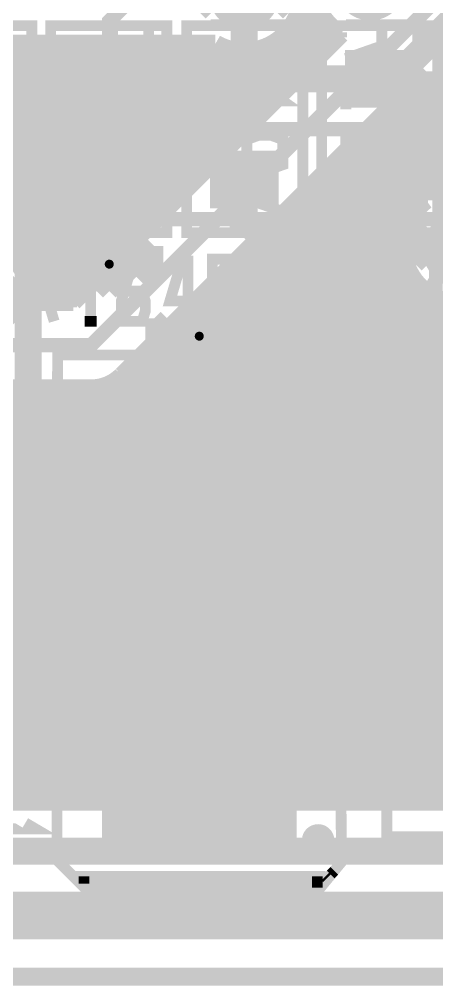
# Model space of a CAD drawing. Extents: x -10 to 131, y -93 to 209.
# Drawn here: x 24.13 to 30.02, y -31.13 to -17.5 of the extents above; entities that cross this region are included whole.
import ezdxf

# ---------------------------------------------------------------- set-up
doc = ezdxf.new("R2010")
doc.units = 0
doc.header["$MEASUREMENT"] = 0
doc.layers.get('0').update_dxf_attribs({"linetype": 'CONTINUOUS'})
for name, color, linetype in [('22-303-0_ASB', 7, 'CONTINUOUS'), ('22-303-0_AST', 7, 'CONTINUOUS'), ('22-303-0_BOT', 2, 'CONTINUOUS'), ('22-303-0_DRD', 6, 'CONTINUOUS'), ('22-303-0_DRL', 1, 'CONTINUOUS'), ('22-303-0_GND', 3, 'CONTINUOUS'), ('22-303-0_IN1', 10, 'CONTINUOUS'), ('22-303-0_SMT', 9, 'CONTINUOUS'), ('22-303-0_SPT', 11, 'CONTINUOUS'), ('22-303-0_SST', 8, 'CONTINUOUS'), ('22-303-0_TOP', 15, 'CONTINUOUS'), ('THRUHOLE_TAP', 2, 'CONTINUOUS')]:
    doc.layers.add(name, color=color, linetype=linetype)

# ---------------------------------------------------------------- blocks, each defined once
blk = doc.blocks.new('ROUND_75')
at = {"const_width": 0.29972}
blk.add_lwpolyline([(-0.14986, 0, 1), (0.14986, 0, 1)], format="xyb", close=True, dxfattribs=at)
blk = doc.blocks.new('ROUND_117')
at = {"const_width": 0.10033}
blk.add_lwpolyline([(-0.050164, 0, 1), (0.050164, 0, 1)], format="xyb", close=True, dxfattribs=at)
blk = doc.blocks.new('ROUND_98')
at = {"const_width": 0.50038}
blk.add_lwpolyline([(-0.25019, 0, 1), (0.25019, 0, 1)], format="xyb", close=True, dxfattribs=at)
blk = doc.blocks.new('ROUND_100')
at = {"const_width": 0.50038}
blk.add_lwpolyline([(-0.25019, 0, 1), (0.25019, 0, 1)], format="xyb", close=True, dxfattribs=at)
blk = doc.blocks.new('ROUND_101')
at = {"const_width": 0.0635}
blk.add_lwpolyline([(-0.03175, 0, 1), (0.03175, 0, 1)], format="xyb", close=True, dxfattribs=at)
blk = doc.blocks.new('RECTANGLE_3')
blk.add_solid([(0.4826, 0.4064), (0.4826, -0.4064), (-0.4826, 0.4064), (-0.4826, -0.4064)])
blk = doc.blocks.new('RECTANGLE_47')
blk.add_solid([(1.3716, 1.0795), (1.3716, -1.0795), (-1.3716, 1.0795), (-1.3716, -1.0795)])
blk = doc.blocks.new('ROUND_70')
at = {"const_width": 0.29972}
blk.add_lwpolyline([(-0.14986, 0, 1), (0.14986, 0, 1)], format="xyb", close=True, dxfattribs=at)
blk = doc.blocks.new('ROUND_108')
at = {"const_width": 0.10033}
blk.add_lwpolyline([(-0.050164, 0, 1), (0.050164, 0, 1)], format="xyb", close=True, dxfattribs=at)

msp = doc.modelspace()

# ---------------------------------------------------------------- linework, layer by layer
at = {"layer": '22-303-0_ASB', "const_width": 0.254}
msp.add_lwpolyline([(111.00054, 208.99374), (111.00054, 198.99376), (116.0018, 198.99376), (116.0018, 208.99374), (130.50012, 208.99374), (130.50012, -31.00578), (-9.4996, -31.00578), (-9.4996, 208.99374), (111.00054, 208.99374)], dxfattribs=at)
at = {"layer": '22-303-0_AST'}
for points, const_width in [([(111.00054, 208.99374), (111.00054, 198.99376), (116.0018, 198.99376), (116.0018, 208.99374), (130.50012, 208.99374), (130.50012, -31.00578), (-9.4996, -31.00578), (-9.4996, 208.99374), (111.00054, 208.99374)], 0.254), ([(22.6695, -17.5895), (22.6695, -20.5105), (24.3078, -20.5105), (24.3078, -17.5895), (22.6695, -17.5895)], 0.1524), ([(24.5745, -17.5895), (24.5745, -20.5105), (26.2128, -20.5105), (26.2128, -17.5895), (24.5745, -17.5895)], 0.1524), ([(25.44826, -17.5895), (25.44826, -17.9451), (25.6159, -18.06448), (25.78608, -18.06448), (25.95626, -17.9451), (25.95626, -17.5895), (24.94026, -17.5895)], 0.1524), ([(28.1305, -20.5105), (28.1305, -17.5895), (26.4922, -17.5895), (26.4922, -20.5105), (28.1305, -20.5105)], 0.1524), ([(27.34056, -17.57934), (27.34056, -17.93494), (27.51074, -18.05432), (27.68092, -18.05432), (27.84856, -17.93494), (27.84856, -17.57934), (26.83256, -17.57934)], 0.1524), ([(30.0355, -20.5105), (30.0355, -17.5895), (28.3972, -17.5895), (28.3972, -20.5105), (30.0355, -20.5105)], 0.1524), ([(29.24556, -17.57934), (29.24556, -17.93494), (29.41574, -18.05432), (29.58592, -18.05432), (29.75356, -17.93494), (29.75356, -17.57934), (28.73756, -17.57934)], 0.1524), ([(25.44826, -17.88668), (24.94026, -18.06448)], 0.1524), ([(27.34056, -17.87652), (26.83256, -18.05432)], 0.1524), ([(29.24556, -17.87652), (28.73756, -18.05432)], 0.1524), ([(23.03526, -18.66646), (24.05126, -18.66646), (23.88108, -18.54708)], 0.1524), ([(24.94026, -18.7833), (24.94026, -18.54708)], 0.1524), ([(24.94026, -18.66646), (25.95626, -18.66646), (25.78608, -18.54708)], 0.1524), ([(26.83256, -18.77314), (26.83256, -18.53692)], 0.1524), ([(26.83256, -18.65376), (27.84856, -18.65376), (27.68092, -18.53692)], 0.1524), ([(28.73756, -18.77314), (28.73756, -18.53692)], 0.1524), ([(28.73756, -18.65376), (29.75356, -18.65376), (29.58592, -18.53692)], 0.1524), ([(25.44826, -19.20748), (25.44826, -19.56308), (25.27808, -19.6215), (25.1079, -19.6215), (24.94026, -19.56308), (24.94026, -19.20748), (25.1079, -19.14906), (25.27808, -19.14906), (25.95626, -19.38528)], 0.1524), ([(27.34056, -19.55292), (27.51074, -19.61134), (27.68092, -19.61134), (27.84856, -19.55292), (27.84856, -19.19732), (27.68092, -19.13636), (27.51074, -19.13636), (27.34056, -19.19732), (27.34056, -19.55292), (27.17292, -19.61134), (27.00274, -19.61134), (26.83256, -19.55292), (26.83256, -19.19732), (27.00274, -19.13636), (27.17292, -19.13636), (27.34056, -19.19732)], 0.1524), ([(29.24556, -19.55292), (29.41574, -19.61134), (29.58592, -19.61134), (29.75356, -19.55292), (29.75356, -19.19732), (29.58592, -19.13636), (29.41574, -19.13636), (29.24556, -19.19732), (29.24556, -19.55292), (29.07792, -19.61134), (28.90774, -19.61134), (28.73756, -19.55292), (28.73756, -19.19732), (28.90774, -19.13636), (29.07792, -19.13636), (29.24556, -19.19732)], 0.1524), ([(25.27808, -20.4597), (25.27808, -19.98726), (25.95626, -20.22348), (25.95626, -20.34286), (24.94026, -20.34286)], 0.1524), ([(27.17292, -20.44954), (27.17292, -19.97456), (27.84856, -20.21332), (27.84856, -20.33016), (26.83256, -20.33016)], 0.1524), ([(28.90774, -19.97456), (28.73756, -20.03552), (28.73756, -20.39112), (28.90774, -20.44954), (29.24556, -20.44954), (29.41574, -20.33016), (29.41574, -19.97456), (29.75356, -19.97456), (29.75356, -20.44954)], 0.1524), ([(30.50286, -21.2217), (30.4419, -21.05152), (30.0863, -21.05152), (30.02788, -21.2217), (30.02788, -21.38934), (30.0863, -21.55952), (30.4419, -21.55952), (30.50286, -21.7297), (30.50286, -21.89734), (30.4419, -22.06752), (30.0863, -22.06752), (30.02788, -21.89734)], 0.1524), ([(28.66644, -28.22956), (28.6766, -29.3878), (28.321, -29.8196), (25.1206, -29.8196), (24.6634, -29.3624), (24.67102, -22.2377), (28.66898, -22.2377), (28.66898, -23.876), (28.66644, -28.22956)], 0.1524), ([(30.01518, -23.0378), (29.31668, -23.0378), (29.31668, -29.0322), (30.11678, -29.0322)], 0.1524), ([(27.13736, -24.89962), (27.13736, -24.42464)], 0.1524), ([(26.12136, -24.6634), (27.13736, -24.6634)], 0.1524), ([(27.13736, -25.73782), (26.79954, -25.73782), (26.12136, -25.5016), (26.79954, -25.26284), (27.13736, -25.26284)], 0.1524), ([(26.96718, -26.57602), (27.13736, -26.5176), (27.13736, -26.162), (26.96718, -26.10104), (26.79954, -26.10104), (26.62936, -26.162), (26.62936, -26.5176), (26.45918, -26.57602), (26.29154, -26.57602), (26.12136, -26.5176), (26.12136, -26.162), (26.29154, -26.10104)], 0.1524), ([(26.12136, -27.29484), (26.12136, -27.05862)], 0.1524), ([(26.12136, -27.178), (27.13736, -27.178), (26.96718, -27.05862)], 0.1524)]:
    msp.add_lwpolyline(points, dxfattribs=dict(at, const_width=const_width))
at = {"layer": '22-303-0_BOT'}
for points, const_width in [([(30.861, 2.159), (29.464, 0.762), (29.464, -1.016), (29.972, -1.524), (29.972, -17.272), (25.146, -22.098), (22.86, -22.098)], 0.2032), ([(28.1686, -16.9926), (28.1686, -18.2118)], 0.254), ([(28.47594, -17.5514), (28.0035, -17.5514)], 0.254), ([(28.3972, -17.44472), (28.3972, -17.9832)], 0.254), ([(28.66898, -17.71142), (24.892, -21.4884)], 0.254), ([(27.94, -17.64284), (27.94, -18.4404)], 0.254), ([(28.6258, -17.68348), (28.6258, -17.7546)], 0.254), ([(26.8986, -17.8435), (21.9964, -17.8435)], 0.254), ([(24.0538, -17.8435), (24.0538, -20.8788)], 0.254), ([(24.2824, -17.8435), (24.2824, -21.28266)], 0.254), ([(24.511, -17.8435), (24.511, -21.4884)], 0.254), ([(24.7396, -17.8435), (24.7396, -21.4884)], 0.254), ([(24.9682, -17.8435), (24.9682, -21.4122)], 0.254), ([(25.1968, -17.8435), (25.1968, -21.1836)], 0.254), ([(25.4254, -17.8435), (25.4254, -20.955)], 0.254), ([(25.654, -17.8435), (25.654, -20.7264)], 0.254), ([(25.8826, -17.8435), (25.8826, -20.4978)], 0.254), ([(26.1112, -17.8435), (26.1112, -20.2692)], 0.254), ([(26.3398, -17.8435), (26.3398, -20.0406)], 0.254), ([(26.5684, -17.8435), (26.5684, -19.812)], 0.254), ([(26.797, -17.8435), (26.797, -19.5834)], 0.254), ([(27.7114, -17.8435), (27.7114, -18.669)], 0.254), ([(28.6004, -17.78), (27.80284, -17.78)], 0.254), ([(27.0256, -17.90192), (27.0256, -19.3548)], 0.254), ([(27.2542, -17.95018), (27.2542, -19.1262)], 0.254), ([(27.4828, -17.9324), (27.4828, -18.8976)], 0.254), ([(28.3718, -18.0086), (18.7706, -18.0086)], 0.254), ([(28.1432, -18.2372), (18.90776, -18.2372)], 0.254), ([(29.8704, -18.23466), (25.58288, -22.52218)], 0.254), ([(29.8704, -18.23466), (29.8704, -20.0533)], 0.254), ([(29.7688, -18.33626), (29.7688, -20.1422)], 0.254), ([(27.9146, -18.4658), (19.47926, -18.4658)], 0.254), ([(29.8704, -18.4658), (29.63926, -18.4658)], 0.254), ([(29.5402, -18.56486), (29.5402, -28.5369)], 0.254), ([(27.686, -18.6944), (19.6469, -18.6944)], 0.254), ([(29.3116, -18.79346), (29.3116, -28.5369)], 0.254), ([(29.8704, -18.6944), (29.41066, -18.6944)], 0.254), ([(27.4574, -18.923), (19.72056, -18.923)], 0.254), ([(29.8704, -18.923), (29.18206, -18.923)], 0.254), ([(29.083, -19.02206), (29.083, -28.5369)], 0.254), ([(27.2288, -19.1516), (20.62734, -19.1516)], 0.254), ([(29.8704, -19.1516), (28.95346, -19.1516)], 0.254), ([(28.8544, -19.25066), (28.8544, -28.5369)], 0.254), ([(27.0002, -19.3802), (21.02866, -19.3802)], 0.254), ([(28.6258, -19.47926), (28.6258, -28.5369)], 0.254), ([(29.8704, -19.3802), (28.72486, -19.3802)], 0.254), ([(26.7716, -19.6088), (21.1836, -19.6088)], 0.254), ([(29.8704, -19.6088), (28.49626, -19.6088)], 0.254), ([(28.3972, -19.70786), (28.3972, -28.5369)], 0.254), ([(26.543, -19.8374), (21.2471, -19.8374)], 0.254), ([(29.8704, -19.8374), (28.26766, -19.8374)], 0.254), ([(28.1686, -19.93646), (28.1686, -28.5369)], 0.254), ([(26.3144, -20.066), (21.24456, -20.066)], 0.254), ([(27.94, -20.16506), (27.94, -28.5369)], 0.254), ([(29.85262, -20.066), (28.03906, -20.066)], 0.254), ([(26.0858, -20.2946), (21.1709, -20.2946)], 0.254), ([(29.6545, -20.2946), (27.81046, -20.2946)], 0.254), ([(27.7114, -20.39366), (27.7114, -28.5369)], 0.254), ([(25.8572, -20.5232), (21.00326, -20.5232)], 0.254), ([(29.5656, -20.5232), (27.58186, -20.5232)], 0.254), ([(27.4828, -20.62226), (27.4828, -28.5369)], 0.254), ([(25.6286, -20.7518), (23.87854, -20.7518)], 0.254), ([(29.54528, -20.7518), (27.35326, -20.7518)], 0.254), ([(25.4, -20.9804), (24.1427, -20.9804)], 0.254), ([(29.59354, -20.9804), (27.12466, -20.9804)], 0.254), ([(27.2542, -20.85086), (27.2542, -28.5369)], 0.254), ([(27.0256, -21.07946), (27.0256, -28.5369)], 0.254), ([(25.1714, -21.209), (24.26208, -21.209)], 0.254), ([(29.72562, -21.209), (26.89606, -21.209)], 0.254), ([(26.797, -21.30806), (26.797, -28.5369)], 0.254), ([(29.7688, -21.25726), (29.7688, -28.5369)], 0.254), ([(24.30272, -21.4884), (24.30153, -21.46307)], 0.254), ([(24.9428, -21.4376), (24.30272, -21.4376)], 0.254), ([(24.892, -21.4884), (24.30272, -21.4884)], 0.254), ([(30.02026, -21.4376), (26.66746, -21.4376)], 0.254), ([(29.9974, -21.4249), (29.9974, -28.5369)], 0.254), ([(26.5684, -21.53666), (26.5684, -28.5369)], 0.254), ([(26.3398, -21.76526), (26.3398, -28.5369)], 0.254), ([(36.1315, -21.6662), (26.43886, -21.6662)], 0.254), ([(36.1315, -21.8948), (26.21026, -21.8948)], 0.254), ([(26.1112, -21.99386), (26.1112, -28.5369)], 0.254), ([(36.1315, -22.1234), (25.98166, -22.1234)], 0.254), ([(25.8826, -22.22246), (25.8826, -28.5369)], 0.254), ([(25.654, -22.45106), (25.654, -28.5369)], 0.254), ([(36.1315, -22.352), (25.75306, -22.352)], 0.254), ([(36.1315, -22.5806), (25.51684, -22.5806)], 0.254), ([(25.146, -22.7076), (23.38832, -22.7076)], 0.254), ([(24.0538, -22.7076), (24.0538, -28.5369)], 0.254), ([(24.2824, -22.7076), (24.2824, -28.5369)], 0.254), ([(24.511, -22.7076), (24.511, -28.5369)], 0.254), ([(24.7396, -22.7076), (24.7396, -28.5369)], 0.254), ([(24.9682, -22.7076), (24.9682, -28.5369)], 0.254), ([(25.1968, -22.70506), (25.1968, -28.5369)], 0.254), ([(25.4254, -22.63902), (25.4254, -28.5369)], 0.254), ([(36.1315, -22.8092), (23.24354, -22.8092)], 0.254), ([(36.1315, -23.0378), (7.3406, -23.0378)], 0.254), ([(36.1315, -23.2664), (15.3162, -23.2664)], 0.254), ([(36.1315, -23.495), (15.61338, -23.495)], 0.254), ([(36.1315, -23.7236), (15.74292, -23.7236)], 0.254), ([(36.1315, -23.9522), (15.79118, -23.9522)], 0.254), ([(36.1315, -24.1808), (15.7734, -24.1808)], 0.254), ([(36.1315, -24.4094), (15.6845, -24.4094)], 0.254), ([(36.1315, -24.638), (15.48384, -24.638)], 0.254), ([(36.1315, -24.8666), (14.98346, -24.8666)], 0.254), ([(36.1315, -25.0952), (14.75486, -25.0952)], 0.254), ([(36.1315, -25.3238), (14.52626, -25.3238)], 0.254), ([(36.1315, -25.5524), (14.29766, -25.5524)], 0.254), ([(36.1315, -25.781), (-2.64668, -25.781)], 0.254), ([(36.1315, -26.0096), (-2.64668, -26.0096)], 0.254), ([(36.1315, -26.2382), (-2.64668, -26.2382)], 0.254), ([(36.1315, -26.4668), (-2.64668, -26.4668)], 0.254), ([(22.733, -29.2354), (36.8046, -29.2354), (36.83, -29.21), (37.846, -30.226), (41.656, -30.226), (43.27398, -28.60802), (43.27398, -26.51506)], 0.381), ([(36.1315, -26.6954), (-2.64668, -26.6954)], 0.254), ([(36.1315, -26.924), (-2.64668, -26.924)], 0.254), ([(36.1315, -27.1526), (-8.636, -27.1526)], 0.254), ([(36.1315, -27.3812), (-8.636, -27.3812)], 0.254), ([(36.1315, -27.6098), (-8.636, -27.6098)], 0.254), ([(36.1315, -27.8384), (-8.636, -27.8384)], 0.254), ([(36.1315, -28.067), (-8.636, -28.067)], 0.254), ([(36.1315, -28.2956), (-8.636, -28.2956)], 0.254), ([(36.1315, -28.5242), (23.11654, -28.5242)], 0.254), ([(36.1315, -28.5369), (23.1394, -28.5369)], 0.254), ([(36.56584, -29.9339), (23.1394, -29.9339)], 0.254), ([(24.0538, -29.9339), (24.0538, -30.353)], 0.254), ([(24.2824, -29.9339), (24.2824, -30.353)], 0.254), ([(24.511, -29.9339), (24.511, -30.353)], 0.254), ([(24.7396, -29.9339), (24.7396, -30.353)], 0.254), ([(24.9682, -29.9339), (24.9682, -30.353)], 0.254), ([(25.1968, -29.9339), (25.1968, -30.353)], 0.254), ([(25.4254, -29.9339), (25.4254, -30.353)], 0.254), ([(25.654, -29.9339), (25.654, -30.353)], 0.254), ([(25.8826, -29.9339), (25.8826, -30.353)], 0.254), ([(26.1112, -29.9339), (26.1112, -30.353)], 0.254), ([(26.3398, -29.9339), (26.3398, -30.353)], 0.254), ([(26.5684, -29.9339), (26.5684, -30.353)], 0.254), ([(26.797, -29.9339), (26.797, -30.353)], 0.254), ([(27.0256, -29.9339), (27.0256, -30.353)], 0.254), ([(27.2542, -29.9339), (27.2542, -30.353)], 0.254), ([(27.4828, -29.9339), (27.4828, -30.353)], 0.254), ([(27.7114, -29.9339), (27.7114, -30.353)], 0.254), ([(27.94, -29.9339), (27.94, -30.353)], 0.254), ([(28.1686, -29.9339), (28.1686, -30.353)], 0.254), ([(28.3972, -29.9339), (28.3972, -30.353)], 0.254), ([(28.6258, -29.9339), (28.6258, -30.353)], 0.254), ([(28.8544, -29.9339), (28.8544, -30.353)], 0.254), ([(29.083, -29.9339), (29.083, -30.353)], 0.254), ([(29.3116, -29.9339), (29.3116, -30.353)], 0.254), ([(29.5402, -29.9339), (29.5402, -30.353)], 0.254), ([(29.7688, -29.9339), (29.7688, -30.353)], 0.254), ([(29.9974, -29.9339), (29.9974, -30.353)], 0.254), ([(36.75634, -30.1244), (-8.636, -30.1244)], 0.254), ([(36.98494, -30.353), (-6.858, -30.353)], 0.254)]:
    msp.add_lwpolyline(points, dxfattribs=dict(at, const_width=const_width))
at = {"layer": '22-303-0_BOT', "const_width": 0.254}
for points in [[(28.27528, -17.018, 0.2640236), (28.66893, -17.71151)], [(27.305, -17.95272, 0.4142136), (28.11272, -17.145)], [(26.8986, -17.8435, 0.1325032), (27.305, -17.95312)], [(29.8704, -20.0533, 0.2368981), (29.54528, -20.701)], [(24.30272, -21.463, 0.4142136), (23.495, -20.65528)], [(29.54528, -20.701, 0.4142136), (30.353, -21.50872)], [(25.146, -22.7076, 0.1989124), (25.57705, -22.52905)], [(25.146, -22.7076, 0.1989124), (25.57705, -22.52905)]]:
    msp.add_lwpolyline(points, format="xyb", dxfattribs=at)
at = {"layer": '22-303-0_DRD', "const_width": 0.254}
for points in [[(111.00054, 208.99374), (111.00054, 198.99376), (116.0018, 198.99376), (116.0018, 208.99374), (130.50012, 208.99374), (130.50012, -31.00578), (-9.4996, -31.00578), (-9.4996, 208.99374), (111.00054, 208.99374)], [(26.67, -17.399), (27.305, -16.764)], [(26.67, -16.891), (26.67, -17.399)], [(27.305, -17.526), (26.67, -16.891)], [(27.305, -16.764), (27.94, -17.399)], [(27.94, -16.891), (27.305, -17.526)], [(27.94, -17.399), (27.94, -16.891)], [(29.083, -17.399), (28.448, -16.764)], [(29.083, -17.399), (28.448, -16.764)], [(29.718, -16.764), (29.083, -17.399)], [(29.718, -16.764), (29.083, -17.399)], [(29.718, -20.955), (30.353, -20.32)], [(24.765, -21.209), (25.4, -20.574)], [(25.4, -20.574), (26.035, -21.209)], [(29.718, -20.447), (29.718, -20.955)], [(30.353, -21.082), (29.718, -20.447)], [(24.765, -20.701), (24.765, -21.209)], [(25.4, -21.336), (24.765, -20.701)], [(26.035, -20.701), (25.4, -21.336)], [(26.035, -21.209), (26.035, -20.701)], [(23.495, -21.082), (24.13, -21.717)], [(24.13, -21.209), (23.495, -21.844)], [(24.13, -21.717), (24.13, -21.209)], [(26.035, -22.225), (26.67, -21.59)], [(26.035, -22.225), (26.67, -21.59)], [(26.67, -21.59), (27.305, -22.225)], [(26.67, -21.59), (27.305, -22.225)], [(26.035, -21.717), (26.035, -22.225)], [(26.67, -22.352), (26.035, -21.717)], [(26.035, -21.717), (26.035, -22.225)], [(26.67, -22.352), (26.035, -21.717)], [(27.305, -21.717), (26.67, -22.352)], [(27.305, -21.717), (26.67, -22.352)], [(27.305, -22.225), (27.305, -21.717)], [(27.305, -22.225), (27.305, -21.717)]]:
    msp.add_lwpolyline(points, dxfattribs=at)
at = {"layer": '22-303-0_DRL', "const_width": 0.254}
msp.add_lwpolyline([(111.00054, 208.99374), (111.00054, 198.99376), (116.0018, 198.99376), (116.0018, 208.99374), (130.50012, 208.99374), (130.50012, -31.00578), (-9.4996, -31.00578), (-9.4996, 208.99374), (111.00054, 208.99374)], dxfattribs=at)
at = {"layer": '22-303-0_GND', "const_width": 0.254}
msp.add_lwpolyline([(111.00054, 208.99374), (111.00054, 198.99376), (116.0018, 198.99376), (116.0018, 208.99374), (130.50012, 208.99374), (130.50012, -31.00578), (-9.4996, -31.00578), (-9.4996, 208.99374), (111.00054, 208.99374)], dxfattribs=at)
at = {"layer": '22-303-0_IN1', "const_width": 0.2032}
msp.add_lwpolyline([(23.495, -21.463), (23.495, -21.336), (24.511, -20.32), (29.972, -20.32), (30.353, -20.701)], dxfattribs=at)
at = {"layer": '22-303-0_SST', "const_width": 0.1524}
for points in [[(22.6695, -17.5895), (22.6695, -20.5105), (24.3078, -20.5105), (24.3078, -17.5895), (22.6695, -17.5895)], [(24.5745, -17.5895), (24.5745, -20.5105), (26.2128, -20.5105), (26.2128, -17.5895), (24.5745, -17.5895)], [(28.1305, -20.5105), (28.1305, -17.5895), (26.4922, -17.5895), (26.4922, -20.5105), (28.1305, -20.5105)], [(30.0355, -20.5105), (30.0355, -17.5895), (28.3972, -17.5895), (28.3972, -20.5105), (30.0355, -20.5105)], [(25.13838, -21.76018), (25.13838, -20.91182), (25.05456, -21.05406)], [(27.70886, -21.73224), (27.70886, -20.88388), (27.62504, -21.02612)], [(24.2824, -21.336), (24.5364, -21.336), (24.62276, -21.19376), (24.62276, -21.05406), (24.5364, -20.91182), (24.2824, -20.91182), (24.2824, -21.76018)], [(25.61082, -21.336), (25.86482, -21.336), (25.908, -21.4757), (25.908, -21.61794), (25.86482, -21.76018), (25.61082, -21.76018), (25.57018, -21.61794), (25.57018, -21.4757), (25.73782, -20.91182)], [(26.5938, -21.4757), (26.25598, -21.4757), (26.42362, -20.91182), (26.50998, -20.91182), (26.50998, -21.76018)], [(26.85542, -21.30806), (27.10942, -21.30806), (27.19324, -21.16582), (27.19324, -21.02612), (27.10942, -20.88388), (26.85542, -20.88388), (26.85542, -21.73224)], [(28.43784, -21.30806), (28.48102, -21.16582), (28.48102, -21.02612), (28.43784, -20.88388), (28.18384, -20.88388), (28.14066, -21.02612), (28.14066, -21.16582), (28.18384, -21.30806), (28.43784, -21.30806), (28.48102, -21.44776), (28.48102, -21.59), (28.43784, -21.73224), (28.18384, -21.73224), (28.14066, -21.59), (28.14066, -21.44776), (28.18384, -21.30806)], [(29.16682, -21.44776), (28.82646, -21.44776), (28.99664, -20.88388), (29.08046, -20.88388), (29.08046, -21.73224)], [(29.64942, -21.30806), (29.90342, -21.30806), (29.98724, -21.16582), (29.98724, -21.02612), (29.90342, -20.88388), (29.64942, -20.88388), (29.64942, -21.73224)], [(24.49576, -21.336), (24.62276, -21.76018)], [(27.06624, -21.30806), (27.19324, -21.73224)], [(29.86024, -21.30806), (29.98724, -21.73224)], [(27.79522, -21.73224), (27.62504, -21.73224)], [(25.2222, -21.76018), (25.05456, -21.76018)], [(28.66644, -28.22956), (28.66898, -23.876), (28.66898, -22.2377), (24.67102, -22.2377), (24.6634, -29.3624), (25.1206, -29.8196), (28.321, -29.8196), (28.6766, -29.3878), (28.66644, -28.22956)], [(30.11678, -29.0322), (29.31668, -29.0322), (29.31668, -23.0378), (30.01518, -23.0378)], [(24.51862, -24.384), (24.26462, -24.384), (24.22398, -24.24176), (24.22398, -24.10206), (24.26462, -23.95982), (24.51862, -23.95982), (24.5618, -24.10206), (24.5618, -24.24176), (24.39162, -24.80818)], [(24.3586, -27.03322), (24.3586, -26.6954)], [(23.51024, -26.86304), (24.3586, -26.86304)], [(28.6258, -26.8478), (24.6888, -26.8478)], [(24.3586, -27.71902), (24.07412, -27.71902), (23.51024, -27.54884), (24.07412, -27.3812), (24.3586, -27.3812)], [(24.21636, -28.40482), (24.3586, -28.36164), (24.3586, -28.10764), (24.21636, -28.067), (24.07412, -28.067), (23.93442, -28.10764), (23.93442, -28.36164), (23.79218, -28.40482), (23.65248, -28.40482), (23.51024, -28.36164), (23.51024, -28.10764), (23.65248, -28.067)], [(23.51024, -28.92044), (24.3586, -28.92044), (24.21636, -28.83662)], [(28.2956, -28.93822), (28.2956, -29.22524)], [(28.43276, -28.956), (28.43276, -29.20746)], [(28.47086, -28.99664), (28.2194, -28.99664)], [(28.48864, -29.1338), (28.20162, -29.1338)], [(28.575, -29.5148), (28.4734, -29.6164)], [(28.575, -29.5148), (28.5242, -29.5656)], [(28.448, -29.591), (24.9428, -29.591), (25.1206, -29.7688)], [(25.0444, -29.591), (25.0444, -29.6926)], [(25.18156, -29.591), (25.18156, -29.7688)], [(25.31872, -29.591), (25.31872, -29.7688)], [(25.45588, -29.591), (25.45588, -29.7688)], [(25.59304, -29.591), (25.59304, -29.7688)], [(25.7302, -29.591), (25.7302, -29.7688)], [(25.86736, -29.591), (25.86736, -29.7688)], [(26.00452, -29.591), (26.00452, -29.7688)], [(26.14168, -29.591), (26.14168, -29.7688)], [(26.27884, -29.591), (26.27884, -29.7688)], [(26.416, -29.591), (26.416, -29.7688)], [(26.55316, -29.591), (26.55316, -29.7688)], [(26.69032, -29.591), (26.69032, -29.7688)], [(26.82748, -29.591), (26.82748, -29.7688)], [(26.96464, -29.591), (26.96464, -29.7688)], [(27.1018, -29.591), (27.1018, -29.7688)], [(27.23896, -29.591), (27.23896, -29.7688)], [(27.37612, -29.591), (27.37612, -29.7688)], [(27.51328, -29.591), (27.51328, -29.7688)], [(27.65044, -29.591), (27.65044, -29.7688)], [(27.7876, -29.591), (27.7876, -29.7688)], [(27.92476, -29.591), (27.92476, -29.7688)], [(28.06192, -29.591), (28.06192, -29.7688)], [(28.19908, -29.591), (28.19908, -29.7688)], [(28.448, -29.6164), (28.321, -29.7688)], [(28.33624, -29.591), (28.33624, -29.75102)], [(28.5242, -29.5656), (28.448, -29.6164)], [(28.448, -29.591), (28.4734, -29.6164)], [(28.40482, -29.6672), (25.019, -29.6672)], [(28.321, -29.7688), (25.1206, -29.7688)]]:
    msp.add_lwpolyline(points, dxfattribs=at)
for points in [[(28.3464, -28.9306, 0.4142136), (28.194, -29.083)], [(28.4988, -29.083, 0.4142136), (28.3464, -28.9306)], [(28.194, -29.083, 0.4142136), (28.3464, -29.2354)], [(28.3464, -29.2354, 0.4142136), (28.4988, -29.083)]]:
    msp.add_lwpolyline(points, format="xyb", dxfattribs=at)
at = {"layer": '22-303-0_TOP'}
for points, const_width in [([(27.305, -18.3388), (27.305, -17.145), (27.305, -15.367), (28.067, -14.605), (28.5496, -14.605)], 0.381), ([(25.4, -18.3388), (25.4, -17.526), (26.543, -16.383)], 0.2032), ([(15.875, -21.5138), (17.1958, -20.193), (19.558, -20.193), (19.939, -20.574), (22.098, -20.574), (22.479, -20.193), (22.479, -19.431), (22.86, -19.05), (31.75, -19.05), (32.004, -19.304), (32.004, -20.701), (33.274, -21.971), (40.259, -21.971), (41.783, -20.447), (41.783, -17.78), (41.656, -17.653), (41.656, -17.145), (42.037, -16.764), (44.323, -16.764)], 0.2032), ([(27.305, -18.3388), (27.305, -17.145)], 0.381), ([(29.21, -18.3388), (29.4132, -18.3388), (30.48, -17.272), (31.115, -17.272)], 0.381), ([(29.21, -18.3388), (27.305, -18.3388)], 0.381), ([(23.495, -19.7612), (24.003, -19.7612), (24.257, -20.0152), (24.257, -27.4828), (25.019, -28.2448), (26.67, -28.2448)], 0.381), ([(25.4, -19.7612), (25.4, -20.955)], 0.381), ([(34.28492, -27.94), (34.163, -27.94), (32.766, -26.543), (29.972, -26.543), (28.829, -25.4), (28.829, -21.844), (27.305, -20.32), (27.305, -19.7612)], 0.381), ([(29.21, -19.7612), (29.21, -21.082), (29.845, -21.717), (29.845, -24.765), (30.48, -25.4), (34.28492, -25.4)], 0.381), ([(26.67, -21.971), (26.67, -23.8252)], 0.381), ([(26.67, -23.8252), (26.67, -21.971)], 0.381), ([(26.67, -28.2448), (30.62478, -28.2448), (31.115, -28.73502)], 0.381)]:
    msp.add_lwpolyline(points, dxfattribs=dict(at, const_width=const_width))

# ---------------------------------------------------------------- block references
at = {"layer": '22-303-0_BOT'}
for p in [(25.4, -20.955), (26.67, -21.971)]:
    msp.add_blockref('ROUND_75', p, dxfattribs=at)
at = {"layer": '22-303-0_DRL'}
for p in [(25.4, -20.955), (26.67, -21.971)]:
    msp.add_blockref('ROUND_117', p, dxfattribs=at)
at = {"layer": '22-303-0_GND'}
for name, p in [('ROUND_100', (29.083, -17.018)), ('ROUND_100', (27.305, -17.145)), ('ROUND_98', (30.353, -20.701)), ('ROUND_101', (25.4, -20.955)), ('ROUND_101', (26.67, -21.971))]:
    msp.add_blockref(name, p, dxfattribs=at)
at = {"layer": '22-303-0_IN1'}
for p in [(25.4, -20.955), (26.67, -21.971)]:
    msp.add_blockref('ROUND_75', p, dxfattribs=at)
at = {"layer": '22-303-0_SMT'}
for name, p in [('RECTANGLE_3', (25.4, -18.3388)), ('RECTANGLE_3', (27.305, -18.3388)), ('RECTANGLE_3', (29.21, -18.3388)), ('RECTANGLE_3', (25.4, -19.7612)), ('RECTANGLE_3', (27.305, -19.7612)), ('RECTANGLE_3', (29.21, -19.7612)), ('RECTANGLE_47', (26.67, -23.8252)), ('RECTANGLE_47', (26.67, -28.2448))]:
    msp.add_blockref(name, p, dxfattribs=at)
at = {"layer": '22-303-0_SPT'}
for name, p in [('RECTANGLE_3', (25.4, -18.3388)), ('RECTANGLE_3', (27.305, -18.3388)), ('RECTANGLE_3', (29.21, -18.3388)), ('RECTANGLE_3', (25.4, -19.7612)), ('RECTANGLE_3', (27.305, -19.7612)), ('RECTANGLE_3', (29.21, -19.7612)), ('RECTANGLE_47', (26.67, -23.8252)), ('RECTANGLE_47', (26.67, -28.2448))]:
    msp.add_blockref(name, p, dxfattribs=at)
at = {"layer": '22-303-0_TOP'}
for name, p in [('RECTANGLE_3', (25.4, -18.3388)), ('RECTANGLE_3', (27.305, -18.3388)), ('RECTANGLE_3', (29.21, -18.3388)), ('RECTANGLE_3', (25.4, -19.7612)), ('RECTANGLE_3', (27.305, -19.7612)), ('RECTANGLE_3', (29.21, -19.7612)), ('ROUND_70', (25.4, -20.955)), ('ROUND_70', (26.67, -21.971)), ('RECTANGLE_47', (26.67, -23.8252)), ('RECTANGLE_47', (26.67, -28.2448))]:
    msp.add_blockref(name, p, dxfattribs=at)
at = {"layer": 'THRUHOLE_TAP'}
for p in [(25.4, -20.955), (26.67, -21.971)]:
    msp.add_blockref('ROUND_108', p, dxfattribs=at)

doc.saveas('drawing.dxf')
